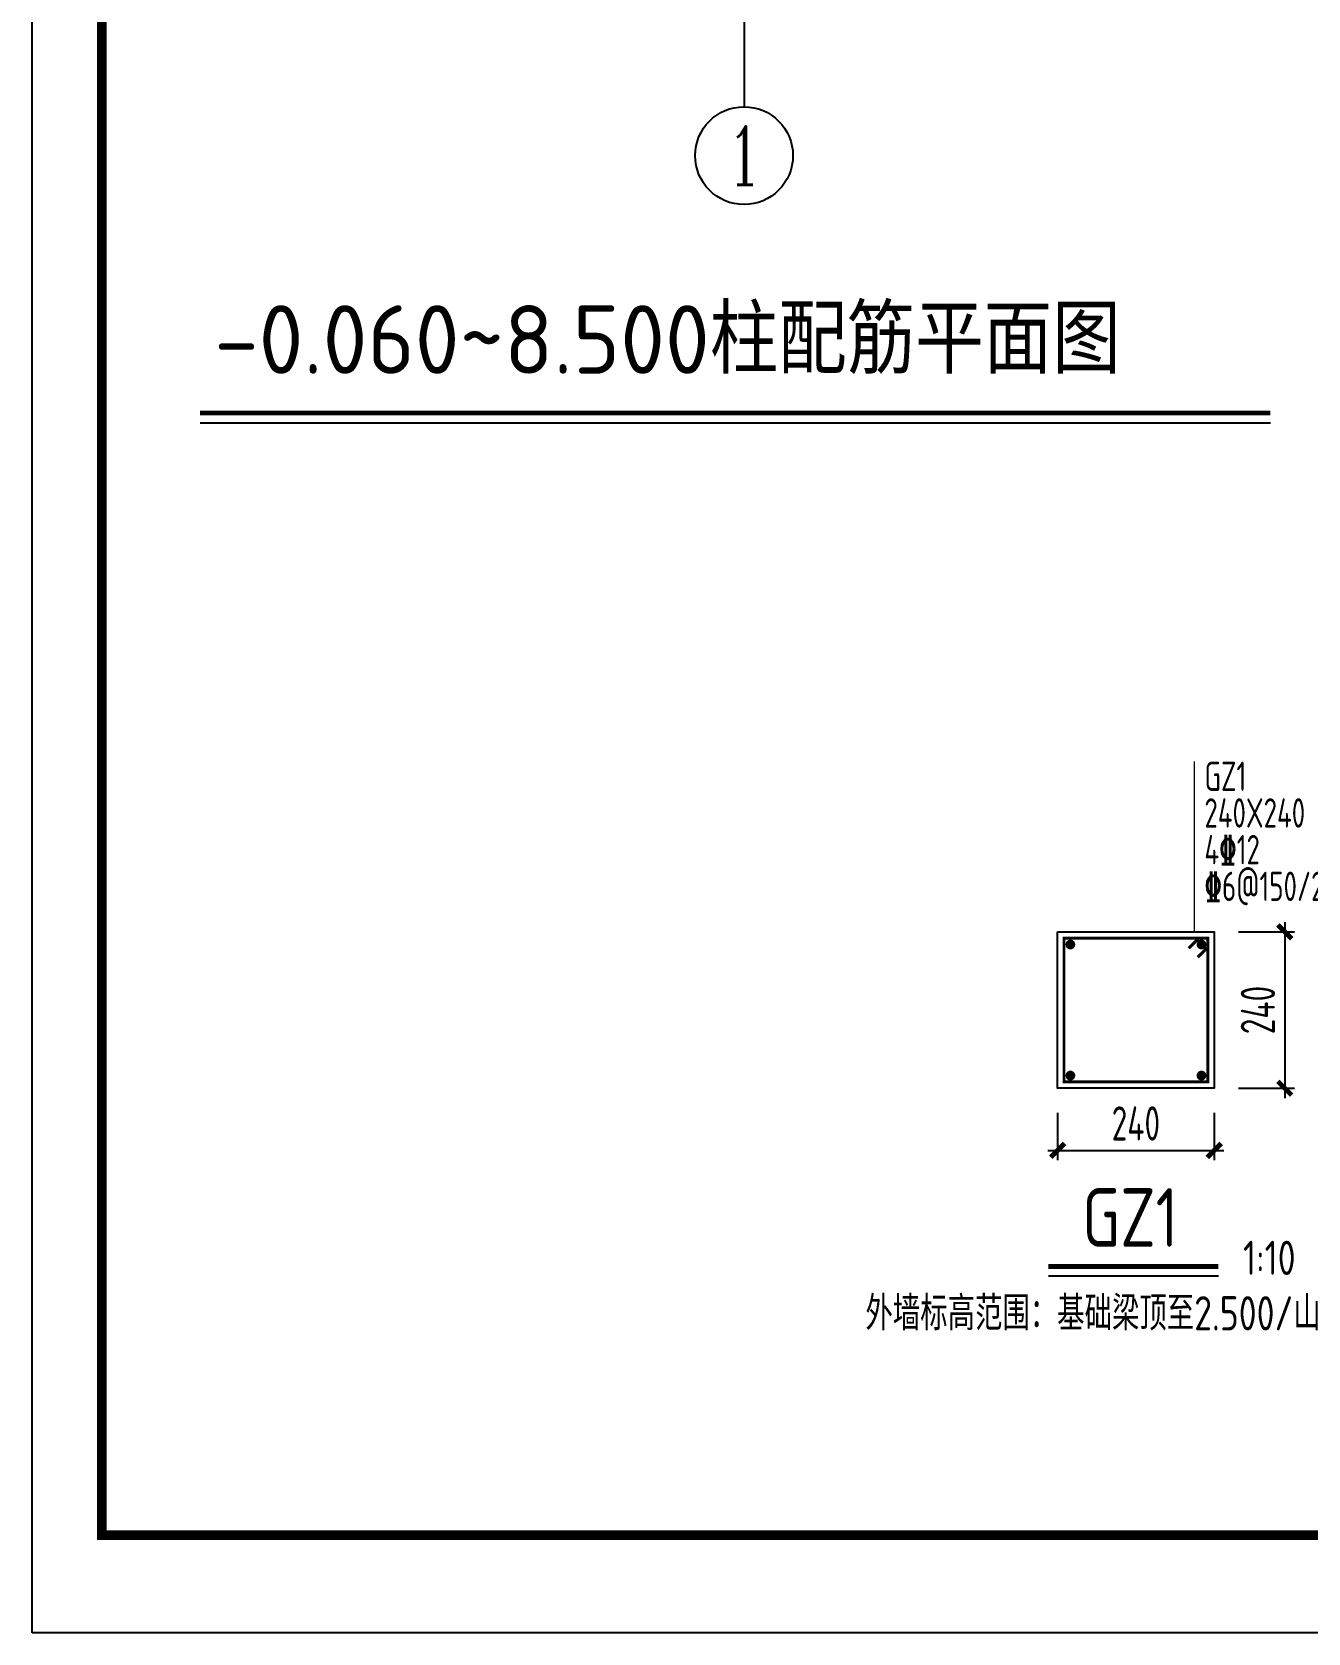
# Model space of a CAD drawing. Extents: x -3102990 to -851544, y -5293060 to -2540151.
# Drawn here: x -2347636 to -2334594, y -2672902 to -2656533 of the extents above; entities that cross this region are included whole.
import ezdxf
from ezdxf.enums import TextEntityAlignment as Align

# ---------------------------------------------------------------- set-up
doc = ezdxf.new("R2010")
doc.units = 0
doc.header["$LTSCALE"] = 1000
doc.header["$PDMODE"] = 1
doc.layers.get('0').update_dxf_attribs({"linetype": 'CONTINUOUS'})
doc.layers.get('Defpoints').update_dxf_attribs({"linetype": 'CONTINUOUS'})
for name, color, linetype in [('COLU', 7, 'CONTINUOUS'), ('DIM', 3, 'CONTINUOUS'), ('NUM', 7, 'CONTINUOUS'), ('PUB_TITLE', 4, 'CONTINUOUS'), ('REIN', 1, 'CONTINUOUS'), ('TEXT', 7, 'CONTINUOUS')]:
    doc.layers.add(name, color=color, linetype=linetype)
doc.layers.add('yichutu', color=7, linetype='CONTINUOUS', true_color=0xffffff, plot=False)
doc.styles.add('TSSD_Axis', font='Complex.shx', dxfattribs={"width": 0.7, "bigfont": 'hztxt.shx'})
doc.styles.add('TSSD_Dimension', font='tssdeng.shx', dxfattribs={"width": 0.7, "bigfont": 'Hztxt.shx'})
doc.styles.add('TSSD_Norm', font='Tssdeng.shx', dxfattribs={"width": 0.75, "bigfont": 'hztxt.shx'})
doc.styles.add('TSSD_Rein', font='Tssdeng.shx', dxfattribs={"width": 0.75, "bigfont": 'hztxt.shx'})
doc.dimstyles.new('TSSD_15_100', dxfattribs={"dimtxt": 350, "dimasz": 100, "dimexe": 100, "dimexo": 250, "dimgap": 100, "dimtad": 1, "dimdec": 0, "dimlfac": 0.15, "dimzin": 0, "dimdsep": 46, "dimtxsty": 'TSSD_Dimension', "dimblk": 'ARCHTICK', "dimcen": 0, "dimdle": 100, "dimclrt": 7, "dimadec": 0, "dimazin": 0, "dimtfac": 1, "dimtdec": 0, "dimtix": 1, "dimtmove": 2, "dimatfit": 3, "dimfxl": 1, "dimtolj": 1, "dimtzin": 0, "dimarcsym": 0})

# ---------------------------------------------------------------- blocks, each defined once
blk = doc.blocks.new('ts_axno')
at = {"color": 0, "linetype": 'ByBlock', "lineweight": -2}
blk.add_circle((0, 0), 0.5, dxfattribs=at)
at = {"color": 0, "linetype": 'ByBlock', "lineweight": -2, "style": 'TSSD_Axis', "width": 0.7}
blk.add_attdef('A', text='', height=0.6, dxfattribs=at).set_placement((0, 0), align=Align.MIDDLE_CENTER)
blk = doc.blocks.new('_ArchTick')
at = {"color": 0, "const_width": 0.5}
blk.add_lwpolyline([(-0.71, -0.71), (0.71, 0.71)], dxfattribs=at)
blk = doc.blocks.new('*D2315')
at = {"layer": 'Defpoints', "color": 0}
for p in [(-2335553, -2665733), (-2335553, -2667333), (-2334831, -2667333)]:
    blk.add_point(p, dxfattribs=at)
at = {"layer": 'DIM', "color": 0, "lineweight": -2}
for p, q in [((-2335303, -2665733), (-2334731, -2665733)), ((-2334831, -2665633), (-2334831, -2667433)), ((-2335303, -2667333), (-2334731, -2667333))]:
    blk.add_line(p, q, dxfattribs=at)
at = {"layer": 'DIM', "color": 0, "lineweight": -2, "xscale": 100, "yscale": 100, "zscale": 100}
for p, rotation in [((-2334831, -2665733), 90), ((-2334831, -2667333), 270)]:
    blk.add_blockref('_ArchTick', p, dxfattribs=dict(at, rotation=rotation))
at = {"layer": 'DIM', "color": 7, "insert": (-2335106, -2666533), "char_height": 350, "attachment_point": 5, "rotation": 90, "style": 'TSSD_Dimension'}
blk.add_mtext('\\A1;240', dxfattribs=at)
blk = doc.blocks.new('*D2316')
at = {"layer": 'Defpoints', "color": 0}
for p in [(-2337153, -2667333), (-2335553, -2667333), (-2335553, -2667968)]:
    blk.add_point(p, dxfattribs=at)
at = {"layer": 'DIM', "color": 0, "lineweight": -2}
for p, q in [((-2337153, -2667583), (-2337153, -2668068)), ((-2335553, -2667583), (-2335553, -2668068)), ((-2337253, -2667968), (-2335453, -2667968))]:
    blk.add_line(p, q, dxfattribs=at)
at = {"layer": 'DIM', "color": 0, "lineweight": -2, "xscale": 100, "yscale": 100, "zscale": 100, "rotation": 180}
blk.add_blockref('_ArchTick', (-2337153, -2667968), dxfattribs=at)
at = {"layer": 'DIM', "color": 0, "lineweight": -2, "xscale": 100, "yscale": 100, "zscale": 100}
blk.add_blockref('_ArchTick', (-2335553, -2667968), dxfattribs=at)
at = {"layer": 'DIM', "color": 7, "insert": (-2336353, -2667693), "char_height": 350, "attachment_point": 5, "style": 'TSSD_Dimension'}
blk.add_mtext('\\A1;240', dxfattribs=at)
blk = doc.blocks.new('A$C16496DF1')
at = {"layer": 'PUB_TITLE'}
blk.add_lwpolyline([(0, 0), (0, 42000), (104100, 42000), (104100, 0)], close=True, dxfattribs=at)
at = {"layer": 'PUB_TITLE', "const_width": 100}
blk.add_lwpolyline([(103100, 1000), (103100, 41000), (713, 41000), (713, 1000), (103100, 1000)], dxfattribs=at)
blk = doc.blocks.new('yct-1041-420-104100-42000-100-2006.0')
at = {"layer": 'yichutu', "color": 7, "true_color": 0xffffff}
blk.add_lwpolyline([(0, 0), (0, 42000), (104100, 42000), (104100, 0)], close=True, dxfattribs=at)

msp = doc.modelspace()

# ---------------------------------------------------------------- linework, layer by layer
at = {"layer": 'COLU'}
msp.add_lwpolyline([(-2337152.87, -2665733.02), (-2335552.87, -2665733.02), (-2335552.87, -2667333.02), (-2337152.87, -2667333.02)], close=True, dxfattribs=at)
at = {"layer": 'NUM', "ltscale": 1.5}
msp.add_line((-2340358.02, -2655963.72), (-2340358.02, -2657297.26), dxfattribs=at)
at = {"layer": 'NUM', "color": 0, "linetype": 'ByBlock', "const_width": 50}
msp.add_lwpolyline([(-2345918.32, -2660428.88), (-2334977.3, -2660428.88)], dxfattribs=at)
at = {"layer": 'NUM', "color": 0, "linetype": 'ByBlock'}
msp.add_lwpolyline([(-2345918.32, -2660528.88), (-2334977.3, -2660528.88)], dxfattribs=at)
at = {"layer": 'NUM', "const_width": 50}
msp.add_lwpolyline([(-2335510.12, -2669154.18), (-2337247.07, -2669154.18)], dxfattribs=at)
at = {"layer": 'NUM'}
msp.add_lwpolyline([(-2335510.12, -2669254.18), (-2337247.07, -2669254.18)], dxfattribs=at)
at = {"layer": 'REIN', "const_width": 30}
msp.add_lwpolyline([(-2335813.68, -2665901.91), (-2335709.72, -2665798.02), (-2335617.87, -2665798.02), (-2335617.87, -2667268.02), (-2337087.87, -2667268.02), (-2337087.87, -2665798.02), (-2335617.87, -2665798.02), (-2335617.87, -2665889.88), (-2335721.76, -2665993.84)], dxfattribs=at)
at = {"layer": 'REIN', "const_width": 50}
for points in [[(-2337047.87, -2665863.02, 1), (-2336997.87, -2665863.02, 1)], [(-2335707.87, -2665863.02, 1), (-2335657.87, -2665863.02, 1)], [(-2337047.87, -2667203.02, 1), (-2336997.87, -2667203.02, 1)], [(-2335707.87, -2667203.02, 1), (-2335657.87, -2667203.02, 1)]]:
    msp.add_lwpolyline(points, format="xyb", close=True, dxfattribs=at)
at = {"layer": 'TEXT', "lineweight": 9}
msp.add_line((-2335752.87, -2665733.02, 48), (-2335752.87, -2663993.02, 48), dxfattribs=at)

# ---------------------------------------------------------------- block references
at = {"ltscale": 1.5}
msp.add_blockref('A$C16496DF1', (-2347635.85, -2672902.4), dxfattribs=at)
at = {"layer": 'NUM'}
ref = msp.add_blockref('ts_axno', (-2340358.02, -2657797.26), dxfattribs=dict(at, xscale=1000, yscale=1000, zscale=1000))
ref.add_attrib('1', '1', dxfattribs={"height": 600, "style": 'TSSD_Axis', "width": 0.7}).set_placement((-2340358.02, -2657797.26), align=Align.MIDDLE_CENTER)
at = {"layer": 'yichutu'}
msp.add_blockref('yct-1041-420-104100-42000-100-2006.0', (-2347635.85, -2672902.4), dxfattribs=at)

# ---------------------------------------------------------------- texts
at = {"layer": 'TEXT', "color": 0, "lineweight": 5, "style": 'TSSD_Norm'}
msp.add_text('-0.060~8.500柱配筋平面图', height=700, dxfattribs=at).set_placement((-2345773.44, -2660236.76), align=Align.BOTTOM_LEFT)
at = {"layer": 'TEXT', "lineweight": 9, "style": 'TSSD_Rein'}
for s, height, width, p in [('GZ1', 300, 0.7, (-2335652.87, -2664293.02, 48)), ('240X240', 300, 0.7, (-2335652.87, -2664668.02, 48)), ('4%%13212', 300, 0.7, (-2335652.87, -2665043.02, 48)), ('%%1326@150/200', 300, 0.7, (-2335652.87, -2665418.02, 48)), ('1:10', 350, 0.8, (-2335257.93, -2669241.94)), ('外墙标高范围：基础梁顶至2.500/山墙顶（放坡）', 350, 0.8, (-2339117.51, -2669808.57))]:
    msp.add_text(s, height=height, dxfattribs=dict(at, width=width)).set_placement(p)
at = {"layer": 'TEXT', "lineweight": 9, "style": 'TSSD_Rein', "width": 0.8}
msp.add_text('GZ1', height=600, dxfattribs=at).set_placement((-2336411.15, -2668954.18), align=Align.CENTER)

# ---------------------------------------------------------------- dimensions: what is measured, and where the dimension line sits
at = {"layer": 'DIM'}
dim = msp.add_linear_dim(base=(-2334831.1, -2667333.02), p1=(-2335552.87, -2665733.02), p2=(-2335552.87, -2667333.02), angle=90, text='240', dimstyle='TSSD_15_100', dxfattribs=at)
dim.commit()
dim.dimension.update_dxf_attribs({"geometry": '*D2315', "text_midpoint": (-2335106.1, -2666533.02)})
dim = msp.add_linear_dim(base=(-2335552.87, -2667967.93), p1=(-2337152.87, -2667333.02), p2=(-2335552.87, -2667333.02), text='240', dimstyle='TSSD_15_100', dxfattribs=at)
dim.commit()
dim.dimension.update_dxf_attribs({"geometry": '*D2316', "text_midpoint": (-2336352.87, -2667692.93)})

doc.saveas('drawing.dxf')
